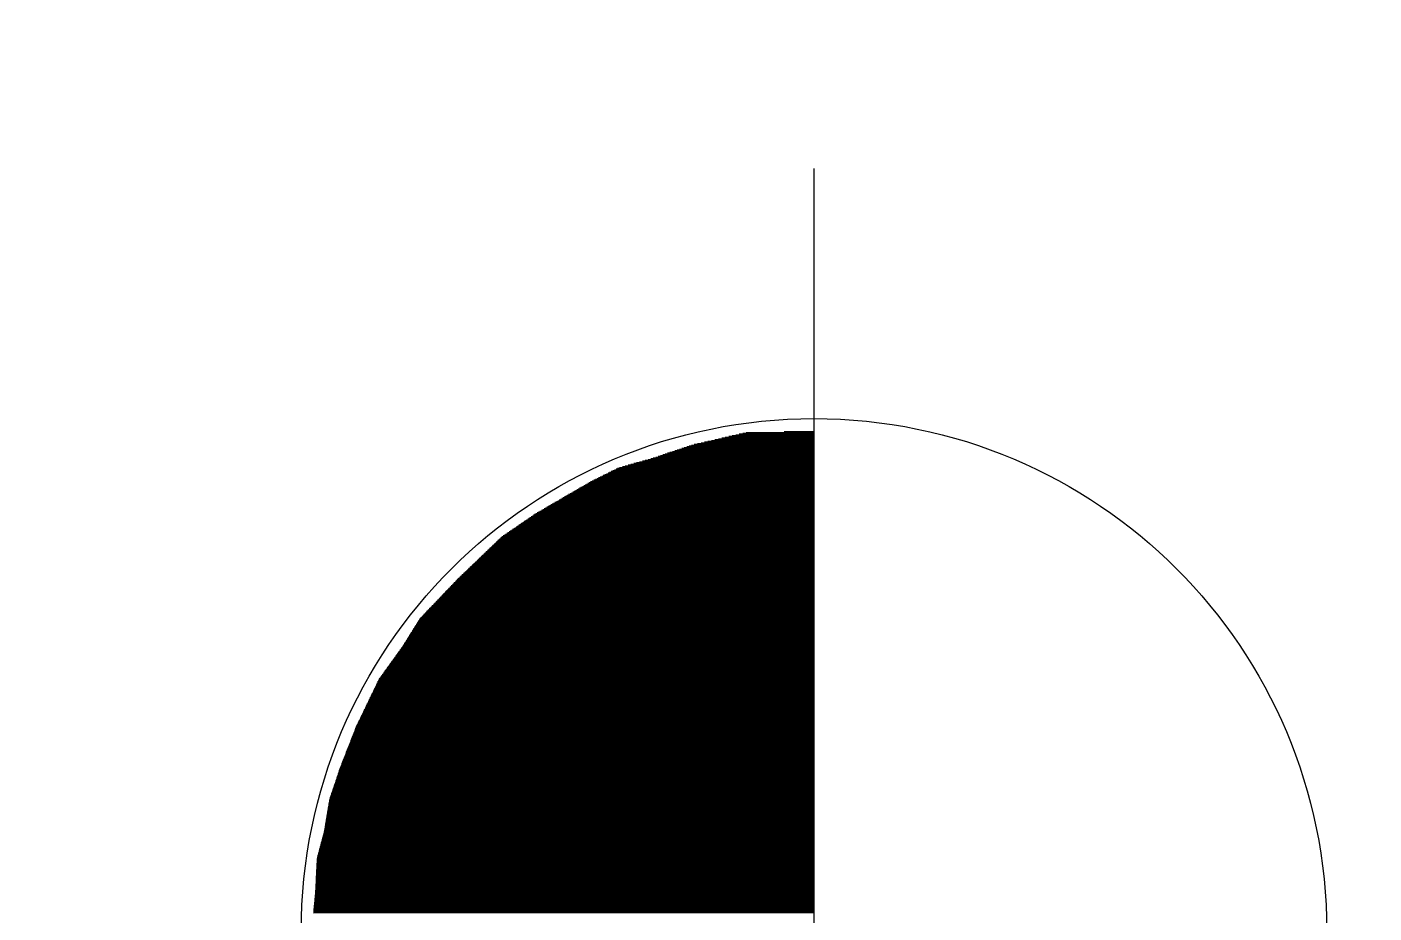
# Model space of a CAD drawing. Header units: millimetres. Extents: x 809 to 8159, y 33 to 4533.
# Drawn here: x 2385.38 to 2417.27, y 3018.6 to 3039.59 of the extents above; entities that cross this region are included whole.
import ezdxf

# ---------------------------------------------------------------- set-up
doc = ezdxf.new("R2010")
doc.units = ezdxf.units.MM
doc.layers.add('cevre kotlar', color=6, linetype='Continuous', lineweight=0)
doc.layers.add('MAHAL', color=6, linetype='Continuous', lineweight=0)
doc.styles.get("Standard").update_dxf_attribs({"font": 'arial.ttf'})

# ---------------------------------------------------------------- blocks, each defined once
blk = doc.blocks.new('K_K')
at = {"layer": 'cevre kotlar', "color": 2, "lineweight": 0}
for p, q in [((-0.0088, 0.0012), (-0.0085, 0.7383)), ((-0.081, 0.4818), (-0.0086, 0.4818)), ((-0.0776, 0.4825), (-0.0086, 0.4825)), ((-0.0743, 0.4833), (-0.0086, 0.4833)), ((-0.0374, 0.4841), (-0.0086, 0.4841)), ((-0.1341, 0.4687), (-0.0086, 0.4687)), ((-0.1317, 0.4695), (-0.0086, 0.4695)), ((-0.1294, 0.4703), (-0.0086, 0.4703)), ((-0.1271, 0.471), (-0.0086, 0.471)), ((-0.1246, 0.4718), (-0.0086, 0.4718)), ((-0.1213, 0.4726), (-0.0086, 0.4726)), ((-0.1179, 0.4733), (-0.0086, 0.4733)), ((-0.1146, 0.4741), (-0.0086, 0.4741)), ((-0.1112, 0.4749), (-0.0086, 0.4749)), ((-0.1079, 0.4756), (-0.0086, 0.4756)), ((-0.1045, 0.4764), (-0.0086, 0.4764)), ((-0.1011, 0.4772), (-0.0086, 0.4772)), ((-0.0978, 0.4779), (-0.0086, 0.4779)), ((-0.0944, 0.4787), (-0.0086, 0.4787)), ((-0.0911, 0.4795), (-0.0086, 0.4795)), ((-0.0877, 0.4802), (-0.0086, 0.4802)), ((-0.0844, 0.481), (-0.0086, 0.481)), ((-0.1745, 0.4557), (-0.0086, 0.4557)), ((-0.1718, 0.4565), (-0.0086, 0.4565)), ((-0.169, 0.4572), (-0.0086, 0.4572)), ((-0.1663, 0.458), (-0.0086, 0.458)), ((-0.164, 0.4588), (-0.0086, 0.4588)), ((-0.1617, 0.4595), (-0.0086, 0.4595)), ((-0.1594, 0.4603), (-0.0086, 0.4603)), ((-0.1571, 0.4611), (-0.0086, 0.4611)), ((-0.1548, 0.4618), (-0.0086, 0.4618)), ((-0.1525, 0.4626), (-0.0086, 0.4626)), ((-0.1502, 0.4634), (-0.0086, 0.4634)), ((-0.1479, 0.4641), (-0.0086, 0.4641)), ((-0.1456, 0.4649), (-0.0086, 0.4649)), ((-0.1433, 0.4657), (-0.0086, 0.4657)), ((-0.141, 0.4664), (-0.0086, 0.4664)), ((-0.1387, 0.4672), (-0.0086, 0.4672)), ((-0.1364, 0.468), (-0.0086, 0.468)), ((-0.2108, 0.4426), (-0.0086, 0.4426)), ((-0.2092, 0.4434), (-0.0086, 0.4434)), ((-0.2077, 0.4442), (-0.0086, 0.4442)), ((-0.2062, 0.4449), (-0.0086, 0.4449)), ((-0.2046, 0.4457), (-0.0086, 0.4457)), ((-0.2031, 0.4465), (-0.0086, 0.4465)), ((-0.2016, 0.4472), (-0.0086, 0.4472)), ((-0.2, 0.448), (-0.0086, 0.448)), ((-0.1985, 0.4488), (-0.0086, 0.4488)), ((-0.1966, 0.4495), (-0.0086, 0.4495)), ((-0.1939, 0.4503), (-0.0086, 0.4503)), ((-0.1911, 0.4511), (-0.0086, 0.4511)), ((-0.1883, 0.4518), (-0.0086, 0.4518)), ((-0.1856, 0.4526), (-0.0086, 0.4526)), ((-0.1828, 0.4534), (-0.0086, 0.4534)), ((-0.1801, 0.4541), (-0.0086, 0.4541)), ((-0.1773, 0.4549), (-0.0086, 0.4549)), ((-0.2352, 0.4296), (-0.0086, 0.4296)), ((-0.2339, 0.4304), (-0.0086, 0.4304)), ((-0.2325, 0.4311), (-0.0086, 0.4311)), ((-0.2312, 0.4319), (-0.0086, 0.4319)), ((-0.2299, 0.4327), (-0.0086, 0.4327)), ((-0.2286, 0.4334), (-0.0086, 0.4334)), ((-0.2273, 0.4342), (-0.0086, 0.4342)), ((-0.2259, 0.435), (-0.0086, 0.435)), ((-0.2246, 0.4357), (-0.0086, 0.4357)), ((-0.223, 0.4365), (-0.0086, 0.4365)), ((-0.2215, 0.4373), (-0.0086, 0.4373)), ((-0.22, 0.438), (-0.0086, 0.438)), ((-0.2184, 0.4388), (-0.0086, 0.4388)), ((-0.2169, 0.4396), (-0.0086, 0.4396)), ((-0.2154, 0.4403), (-0.0086, 0.4403)), ((-0.2138, 0.4411), (-0.0086, 0.4411)), ((-0.2123, 0.4419), (-0.0086, 0.4419)), ((-0.2576, 0.4166), (-0.0086, 0.4166)), ((-0.2563, 0.4173), (-0.0086, 0.4173)), ((-0.255, 0.4181), (-0.0086, 0.4181)), ((-0.2537, 0.4189), (-0.0086, 0.4189)), ((-0.2524, 0.4196), (-0.0086, 0.4196)), ((-0.251, 0.4204), (-0.0086, 0.4204)), ((-0.2497, 0.4212), (-0.0086, 0.4212)), ((-0.2484, 0.4219), (-0.0086, 0.4219)), ((-0.2471, 0.4227), (-0.0086, 0.4227)), ((-0.2458, 0.4235), (-0.0086, 0.4235)), ((-0.2444, 0.4242), (-0.0086, 0.4242)), ((-0.2431, 0.425), (-0.0086, 0.425)), ((-0.2418, 0.4258), (-0.0086, 0.4258)), ((-0.2405, 0.4265), (-0.0086, 0.4265)), ((-0.2391, 0.4273), (-0.0086, 0.4273)), ((-0.2378, 0.4281), (-0.0086, 0.4281)), ((-0.2365, 0.4288), (-0.0086, 0.4288)), ((-0.2787, 0.4043), (-0.0086, 0.4043)), ((-0.2775, 0.405), (-0.0086, 0.405)), ((-0.2761, 0.4058), (-0.0086, 0.4058)), ((-0.2748, 0.4066), (-0.0086, 0.4066)), ((-0.2735, 0.4073), (-0.0086, 0.4073)), ((-0.2722, 0.4081), (-0.0086, 0.4081)), ((-0.2709, 0.4089), (-0.0086, 0.4089)), ((-0.2695, 0.4096), (-0.0086, 0.4096)), ((-0.2682, 0.4104), (-0.0086, 0.4104)), ((-0.2669, 0.4112), (-0.0086, 0.4112)), ((-0.2656, 0.4119), (-0.0086, 0.4119)), ((-0.2643, 0.4127), (-0.0086, 0.4127)), ((-0.2629, 0.4135), (-0.0086, 0.4135)), ((-0.2616, 0.4142), (-0.0086, 0.4142)), ((-0.2603, 0.415), (-0.0086, 0.415)), ((-0.259, 0.4158), (-0.0086, 0.4158)), ((-0.2977, 0.3912), (-0.0086, 0.3912)), ((-0.2966, 0.392), (-0.0086, 0.392)), ((-0.2955, 0.3928), (-0.0086, 0.3928)), ((-0.2944, 0.3935), (-0.0086, 0.3935)), ((-0.2933, 0.3943), (-0.0086, 0.3943)), ((-0.2921, 0.3951), (-0.0086, 0.3951)), ((-0.291, 0.3958), (-0.0086, 0.3958)), ((-0.2899, 0.3966), (-0.0086, 0.3966)), ((-0.2888, 0.3974), (-0.0086, 0.3974)), ((-0.2876, 0.3981), (-0.0086, 0.3981)), ((-0.2865, 0.3989), (-0.0086, 0.3989)), ((-0.2854, 0.3997), (-0.0086, 0.3997)), ((-0.2843, 0.4004), (-0.0086, 0.4004)), ((-0.2832, 0.4012), (-0.0086, 0.4012)), ((-0.282, 0.402), (-0.0086, 0.402)), ((-0.2809, 0.4027), (-0.0086, 0.4027)), ((-0.2798, 0.4035), (-0.0086, 0.4035)), ((-0.315, 0.3782), (-0.0086, 0.3782)), ((-0.3142, 0.379), (-0.0086, 0.379)), ((-0.3134, 0.3797), (-0.0086, 0.3797)), ((-0.3126, 0.3805), (-0.0086, 0.3805)), ((-0.3118, 0.3813), (-0.0086, 0.3813)), ((-0.311, 0.382), (-0.0086, 0.382)), ((-0.3101, 0.3828), (-0.0086, 0.3828)), ((-0.309, 0.3836), (-0.0086, 0.3836)), ((-0.3078, 0.3843), (-0.0086, 0.3843)), ((-0.3067, 0.3851), (-0.0086, 0.3851)), ((-0.3056, 0.3859), (-0.0086, 0.3859)), ((-0.3045, 0.3866), (-0.0086, 0.3866)), ((-0.3033, 0.3874), (-0.0086, 0.3874)), ((-0.3022, 0.3882), (-0.0086, 0.3882)), ((-0.3011, 0.3889), (-0.0086, 0.3889)), ((-0.3, 0.3897), (-0.0086, 0.3897)), ((-0.2989, 0.3905), (-0.0086, 0.3905)), ((-0.3286, 0.3651), (-0.0086, 0.3651)), ((-0.3278, 0.3659), (-0.0086, 0.3659)), ((-0.327, 0.3667), (-0.0086, 0.3667)), ((-0.3262, 0.3674), (-0.0086, 0.3674)), ((-0.3254, 0.3682), (-0.0086, 0.3682)), ((-0.3246, 0.369), (-0.0086, 0.369)), ((-0.3238, 0.3697), (-0.0086, 0.3697)), ((-0.323, 0.3705), (-0.0086, 0.3705)), ((-0.3222, 0.3713), (-0.0086, 0.3713)), ((-0.3214, 0.372), (-0.0086, 0.372)), ((-0.3206, 0.3728), (-0.0086, 0.3728)), ((-0.3198, 0.3736), (-0.0086, 0.3736)), ((-0.319, 0.3743), (-0.0086, 0.3743)), ((-0.3182, 0.3751), (-0.0086, 0.3751)), ((-0.3174, 0.3759), (-0.0086, 0.3759)), ((-0.3166, 0.3766), (-0.0086, 0.3766)), ((-0.3158, 0.3774), (-0.0086, 0.3774)), ((-0.3422, 0.3521), (-0.0086, 0.3521)), ((-0.3414, 0.3529), (-0.0086, 0.3529)), ((-0.3406, 0.3536), (-0.0086, 0.3536)), ((-0.3398, 0.3544), (-0.0086, 0.3544)), ((-0.339, 0.3552), (-0.0086, 0.3552)), ((-0.3382, 0.3559), (-0.0086, 0.3559)), ((-0.3374, 0.3567), (-0.0086, 0.3567)), ((-0.3366, 0.3575), (-0.0086, 0.3575)), ((-0.3358, 0.3582), (-0.0086, 0.3582)), ((-0.335, 0.359), (-0.0086, 0.359)), ((-0.3342, 0.3598), (-0.0086, 0.3598)), ((-0.3334, 0.3605), (-0.0086, 0.3605)), ((-0.3326, 0.3613), (-0.0086, 0.3613)), ((-0.3318, 0.3621), (-0.0086, 0.3621)), ((-0.331, 0.3628), (-0.0086, 0.3628)), ((-0.3302, 0.3636), (-0.0086, 0.3636)), ((-0.3294, 0.3644), (-0.0086, 0.3644)), ((-0.3556, 0.339), (-0.0086, 0.339)), ((-0.3549, 0.3398), (-0.0086, 0.3398)), ((-0.3541, 0.3406), (-0.0086, 0.3406)), ((-0.3534, 0.3414), (-0.0086, 0.3414)), ((-0.3526, 0.3421), (-0.0086, 0.3421)), ((-0.3518, 0.3429), (-0.0086, 0.3429)), ((-0.351, 0.3437), (-0.0086, 0.3437)), ((-0.3502, 0.3444), (-0.0086, 0.3444)), ((-0.3494, 0.3452), (-0.0086, 0.3452)), ((-0.3486, 0.346), (-0.0086, 0.346)), ((-0.3478, 0.3467), (-0.0086, 0.3467)), ((-0.347, 0.3475), (-0.0086, 0.3475)), ((-0.3462, 0.3483), (-0.0086, 0.3483)), ((-0.3454, 0.349), (-0.0086, 0.349)), ((-0.3446, 0.3498), (-0.0086, 0.3498)), ((-0.3438, 0.3506), (-0.0086, 0.3506)), ((-0.343, 0.3513), (-0.0086, 0.3513)), ((-0.3681, 0.326), (-0.0086, 0.326)), ((-0.3673, 0.3268), (-0.0086, 0.3268)), ((-0.3666, 0.3275), (-0.0086, 0.3275)), ((-0.3659, 0.3283), (-0.0086, 0.3283)), ((-0.3651, 0.3291), (-0.0086, 0.3291)), ((-0.3644, 0.3298), (-0.0086, 0.3298)), ((-0.3637, 0.3306), (-0.0086, 0.3306)), ((-0.3629, 0.3314), (-0.0086, 0.3314)), ((-0.3622, 0.3321), (-0.0086, 0.3321)), ((-0.3615, 0.3329), (-0.0086, 0.3329)), ((-0.3607, 0.3337), (-0.0086, 0.3337)), ((-0.36, 0.3344), (-0.0086, 0.3344)), ((-0.3593, 0.3352), (-0.0086, 0.3352)), ((-0.3585, 0.336), (-0.0086, 0.336)), ((-0.3578, 0.3367), (-0.0086, 0.3367)), ((-0.3571, 0.3375), (-0.0086, 0.3375)), ((-0.3563, 0.3383), (-0.0086, 0.3383)), ((-0.3805, 0.313), (-0.0086, 0.313)), ((-0.3798, 0.3137), (-0.0086, 0.3137)), ((-0.379, 0.3145), (-0.0086, 0.3145)), ((-0.3783, 0.3153), (-0.0086, 0.3153)), ((-0.3776, 0.316), (-0.0086, 0.316)), ((-0.3768, 0.3168), (-0.0086, 0.3168)), ((-0.3761, 0.3176), (-0.0086, 0.3176)), ((-0.3754, 0.3183), (-0.0086, 0.3183)), ((-0.3746, 0.3191), (-0.0086, 0.3191)), ((-0.3739, 0.3199), (-0.0086, 0.3199)), ((-0.3732, 0.3206), (-0.0086, 0.3206)), ((-0.3724, 0.3214), (-0.0086, 0.3214)), ((-0.3717, 0.3222), (-0.0086, 0.3222)), ((-0.371, 0.3229), (-0.0086, 0.3229)), ((-0.3703, 0.3237), (-0.0086, 0.3237)), ((-0.3695, 0.3245), (-0.0086, 0.3245)), ((-0.3688, 0.3252), (-0.0086, 0.3252)), ((-0.3918, 0.2999), (-0.0086, 0.2999)), ((-0.3913, 0.3007), (-0.0086, 0.3007)), ((-0.3908, 0.3014), (-0.0086, 0.3014)), ((-0.3903, 0.3022), (-0.0086, 0.3022)), ((-0.3899, 0.303), (-0.0086, 0.303)), ((-0.3893, 0.3038), (-0.0086, 0.3038)), ((-0.3886, 0.3045), (-0.0086, 0.3045)), ((-0.3878, 0.3053), (-0.0086, 0.3053)), ((-0.3871, 0.3061), (-0.0086, 0.3061)), ((-0.3864, 0.3068), (-0.0086, 0.3068)), ((-0.3856, 0.3076), (-0.0086, 0.3076)), ((-0.3849, 0.3084), (-0.0086, 0.3084)), ((-0.3842, 0.3091), (-0.0086, 0.3091)), ((-0.3834, 0.3099), (-0.0086, 0.3099)), ((-0.3827, 0.3107), (-0.0086, 0.3107)), ((-0.382, 0.3114), (-0.0086, 0.3114)), ((-0.3812, 0.3122), (-0.0086, 0.3122)), ((-0.3999, 0.2869), (-0.0086, 0.2869)), ((-0.3995, 0.2876), (-0.0086, 0.2876)), ((-0.399, 0.2884), (-0.0086, 0.2884)), ((-0.3985, 0.2892), (-0.0086, 0.2892)), ((-0.398, 0.2899), (-0.0086, 0.2899)), ((-0.3975, 0.2907), (-0.0086, 0.2907)), ((-0.3971, 0.2915), (-0.0086, 0.2915)), ((-0.3966, 0.2922), (-0.0086, 0.2922)), ((-0.3961, 0.293), (-0.0086, 0.293)), ((-0.3956, 0.2938), (-0.0086, 0.2938)), ((-0.3951, 0.2945), (-0.0086, 0.2945)), ((-0.3947, 0.2953), (-0.0086, 0.2953)), ((-0.3942, 0.2961), (-0.0086, 0.2961)), ((-0.3937, 0.2968), (-0.0086, 0.2968)), ((-0.3932, 0.2976), (-0.0086, 0.2976)), ((-0.3927, 0.2984), (-0.0086, 0.2984)), ((-0.3923, 0.2991), (-0.0086, 0.2991)), ((-0.4083, 0.2738), (-0.0086, 0.2738)), ((-0.4077, 0.2746), (-0.0086, 0.2746)), ((-0.4072, 0.2754), (-0.0086, 0.2754)), ((-0.4067, 0.2761), (-0.0086, 0.2761)), ((-0.4062, 0.2769), (-0.0086, 0.2769)), ((-0.4057, 0.2777), (-0.0086, 0.2777)), ((-0.4052, 0.2784), (-0.0086, 0.2784)), ((-0.4047, 0.2792), (-0.0086, 0.2792)), ((-0.4043, 0.28), (-0.0086, 0.28)), ((-0.4038, 0.2807), (-0.0086, 0.2807)), ((-0.4033, 0.2815), (-0.0086, 0.2815)), ((-0.4028, 0.2823), (-0.0086, 0.2823)), ((-0.4023, 0.283), (-0.0086, 0.283)), ((-0.4019, 0.2838), (-0.0086, 0.2838)), ((-0.4014, 0.2846), (-0.0086, 0.2846)), ((-0.4009, 0.2853), (-0.0086, 0.2853)), ((-0.4004, 0.2861), (-0.0086, 0.2861)), ((-0.4177, 0.2608), (-0.0086, 0.2608)), ((-0.4172, 0.2615), (-0.0086, 0.2615)), ((-0.4166, 0.2623), (-0.0086, 0.2623)), ((-0.4161, 0.2631), (-0.0086, 0.2631)), ((-0.4155, 0.2638), (-0.0086, 0.2638)), ((-0.415, 0.2646), (-0.0086, 0.2646)), ((-0.4144, 0.2654), (-0.0086, 0.2654)), ((-0.4138, 0.2662), (-0.0086, 0.2662)), ((-0.4133, 0.2669), (-0.0086, 0.2669)), ((-0.4127, 0.2677), (-0.0086, 0.2677)), ((-0.4122, 0.2685), (-0.0086, 0.2685)), ((-0.4116, 0.2692), (-0.0086, 0.2692)), ((-0.4111, 0.27), (-0.0086, 0.27)), ((-0.4105, 0.2708), (-0.0086, 0.2708)), ((-0.41, 0.2715), (-0.0086, 0.2715)), ((-0.4094, 0.2723), (-0.0086, 0.2723)), ((-0.4089, 0.2731), (-0.0086, 0.2731)), ((-0.4271, 0.2477), (-0.0086, 0.2477)), ((-0.4266, 0.2485), (-0.0086, 0.2485)), ((-0.426, 0.2493), (-0.0086, 0.2493)), ((-0.4255, 0.25), (-0.0086, 0.25)), ((-0.4249, 0.2508), (-0.0086, 0.2508)), ((-0.4244, 0.2516), (-0.0086, 0.2516)), ((-0.4238, 0.2523), (-0.0086, 0.2523)), ((-0.4233, 0.2531), (-0.0086, 0.2531)), ((-0.4227, 0.2539), (-0.0086, 0.2539)), ((-0.4222, 0.2546), (-0.0086, 0.2546)), ((-0.4216, 0.2554), (-0.0086, 0.2554)), ((-0.4211, 0.2562), (-0.0086, 0.2562)), ((-0.4205, 0.2569), (-0.0086, 0.2569)), ((-0.4199, 0.2577), (-0.0086, 0.2577)), ((-0.4194, 0.2585), (-0.0086, 0.2585)), ((-0.4188, 0.2592), (-0.0086, 0.2592)), ((-0.4183, 0.26), (-0.0086, 0.26)), ((-0.4341, 0.2347), (-0.0086, 0.2347)), ((-0.4337, 0.2355), (-0.0086, 0.2355)), ((-0.4333, 0.2362), (-0.0086, 0.2362)), ((-0.4329, 0.237), (-0.0086, 0.237)), ((-0.4326, 0.2378), (-0.0086, 0.2378)), ((-0.4322, 0.2385), (-0.0086, 0.2385)), ((-0.4318, 0.2393), (-0.0086, 0.2393)), ((-0.4315, 0.2401), (-0.0086, 0.2401)), ((-0.4311, 0.2408), (-0.0086, 0.2408)), ((-0.4307, 0.2416), (-0.0086, 0.2416)), ((-0.4304, 0.2424), (-0.0086, 0.2424)), ((-0.43, 0.2431), (-0.0086, 0.2431)), ((-0.4296, 0.2439), (-0.0086, 0.2439)), ((-0.4293, 0.2447), (-0.0086, 0.2447)), ((-0.4288, 0.2454), (-0.0086, 0.2454)), ((-0.4283, 0.2462), (-0.0086, 0.2462)), ((-0.4277, 0.247), (-0.0086, 0.247)), ((-0.4403, 0.2216), (-0.0086, 0.2216)), ((-0.44, 0.2224), (-0.0086, 0.2224)), ((-0.4396, 0.2232), (-0.0086, 0.2232)), ((-0.4392, 0.2239), (-0.0086, 0.2239)), ((-0.4389, 0.2247), (-0.0086, 0.2247)), ((-0.4385, 0.2255), (-0.0086, 0.2255)), ((-0.4381, 0.2263), (-0.0086, 0.2263)), ((-0.4378, 0.227), (-0.0086, 0.227)), ((-0.4374, 0.2278), (-0.0086, 0.2278)), ((-0.437, 0.2286), (-0.0086, 0.2286)), ((-0.4366, 0.2293), (-0.0086, 0.2293)), ((-0.4363, 0.2301), (-0.0086, 0.2301)), ((-0.4359, 0.2309), (-0.0086, 0.2309)), ((-0.4355, 0.2316), (-0.0086, 0.2316)), ((-0.4352, 0.2324), (-0.0086, 0.2324)), ((-0.4348, 0.2332), (-0.0086, 0.2332)), ((-0.4344, 0.2339), (-0.0086, 0.2339)), ((-0.4466, 0.2086), (-0.0086, 0.2086)), ((-0.4462, 0.2094), (-0.0086, 0.2094)), ((-0.4459, 0.2101), (-0.0086, 0.2101)), ((-0.4455, 0.2109), (-0.0086, 0.2109)), ((-0.4451, 0.2117), (-0.0086, 0.2117)), ((-0.4448, 0.2124), (-0.0086, 0.2124)), ((-0.4444, 0.2132), (-0.0086, 0.2132)), ((-0.444, 0.214), (-0.0086, 0.214)), ((-0.4437, 0.2147), (-0.0086, 0.2147)), ((-0.4433, 0.2155), (-0.0086, 0.2155)), ((-0.4429, 0.2163), (-0.0086, 0.2163)), ((-0.4426, 0.217), (-0.0086, 0.217)), ((-0.4422, 0.2178), (-0.0086, 0.2178)), ((-0.4418, 0.2186), (-0.0086, 0.2186)), ((-0.4414, 0.2193), (-0.0086, 0.2193)), ((-0.4411, 0.2201), (-0.0086, 0.2201)), ((-0.4407, 0.2209), (-0.0086, 0.2209)), ((-0.4526, 0.1956), (-0.0086, 0.1956)), ((-0.4523, 0.1963), (-0.0086, 0.1963)), ((-0.452, 0.1971), (-0.0086, 0.1971)), ((-0.4517, 0.1979), (-0.0086, 0.1979)), ((-0.4514, 0.1986), (-0.0086, 0.1986)), ((-0.4511, 0.1994), (-0.0086, 0.1994)), ((-0.4507, 0.2002), (-0.0086, 0.2002)), ((-0.4503, 0.2009), (-0.0086, 0.2009)), ((-0.4499, 0.2017), (-0.0086, 0.2017)), ((-0.4496, 0.2025), (-0.0086, 0.2025)), ((-0.4492, 0.2032), (-0.0086, 0.2032)), ((-0.4488, 0.204), (-0.0086, 0.204)), ((-0.4485, 0.2048), (-0.0086, 0.2048)), ((-0.4481, 0.2055), (-0.0086, 0.2055)), ((-0.4477, 0.2063), (-0.0086, 0.2063)), ((-0.4474, 0.2071), (-0.0086, 0.2071)), ((-0.447, 0.2078), (-0.0086, 0.2078)), ((-0.4577, 0.1825), (-0.0086, 0.1825)), ((-0.4574, 0.1833), (-0.0086, 0.1833)), ((-0.4571, 0.184), (-0.0086, 0.184)), ((-0.4568, 0.1848), (-0.0086, 0.1848)), ((-0.4565, 0.1856), (-0.0086, 0.1856)), ((-0.4562, 0.1863), (-0.0086, 0.1863)), ((-0.4559, 0.1871), (-0.0086, 0.1871)), ((-0.4556, 0.1879), (-0.0086, 0.1879)), ((-0.4553, 0.1887), (-0.0086, 0.1887)), ((-0.455, 0.1894), (-0.0086, 0.1894)), ((-0.4547, 0.1902), (-0.0086, 0.1902)), ((-0.4544, 0.191), (-0.0086, 0.191)), ((-0.4541, 0.1917), (-0.0086, 0.1917)), ((-0.4538, 0.1925), (-0.0086, 0.1925)), ((-0.4535, 0.1933), (-0.0086, 0.1933)), ((-0.4532, 0.194), (-0.0086, 0.194)), ((-0.4529, 0.1948), (-0.0086, 0.1948)), ((-0.4628, 0.1695), (-0.0086, 0.1695)), ((-0.4625, 0.1702), (-0.0086, 0.1702)), ((-0.4622, 0.171), (-0.0086, 0.171)), ((-0.4619, 0.1718), (-0.0086, 0.1718)), ((-0.4616, 0.1725), (-0.0086, 0.1725)), ((-0.4613, 0.1733), (-0.0086, 0.1733)), ((-0.461, 0.1741), (-0.0086, 0.1741)), ((-0.4607, 0.1748), (-0.0086, 0.1748)), ((-0.4604, 0.1756), (-0.0086, 0.1756)), ((-0.4601, 0.1764), (-0.0086, 0.1764)), ((-0.4598, 0.1771), (-0.0086, 0.1771)), ((-0.4595, 0.1779), (-0.0086, 0.1779)), ((-0.4592, 0.1787), (-0.0086, 0.1787)), ((-0.4589, 0.1794), (-0.0086, 0.1794)), ((-0.4586, 0.1802), (-0.0086, 0.1802)), ((-0.4583, 0.181), (-0.0086, 0.181)), ((-0.458, 0.1817), (-0.0086, 0.1817)), ((-0.4678, 0.1564), (-0.0086, 0.1564)), ((-0.4675, 0.1572), (-0.0086, 0.1572)), ((-0.4672, 0.158), (-0.0086, 0.158)), ((-0.467, 0.1587), (-0.0086, 0.1587)), ((-0.4667, 0.1595), (-0.0086, 0.1595)), ((-0.4664, 0.1603), (-0.0086, 0.1603)), ((-0.4661, 0.161), (-0.0086, 0.161)), ((-0.4658, 0.1618), (-0.0086, 0.1618)), ((-0.4655, 0.1626), (-0.0086, 0.1626)), ((-0.4652, 0.1633), (-0.0086, 0.1633)), ((-0.4649, 0.1641), (-0.0086, 0.1641)), ((-0.4646, 0.1649), (-0.0086, 0.1649)), ((-0.4643, 0.1656), (-0.0086, 0.1656)), ((-0.464, 0.1664), (-0.0086, 0.1664)), ((-0.4637, 0.1672), (-0.0086, 0.1672)), ((-0.4634, 0.1679), (-0.0086, 0.1679)), ((-0.4631, 0.1687), (-0.0086, 0.1687)), ((-0.4721, 0.1434), (-0.0086, 0.1434)), ((-0.4718, 0.1441), (-0.0086, 0.1441)), ((-0.4716, 0.1449), (-0.0086, 0.1449)), ((-0.4713, 0.1457), (-0.0086, 0.1457)), ((-0.4711, 0.1464), (-0.0086, 0.1464)), ((-0.4708, 0.1472), (-0.0086, 0.1472)), ((-0.4706, 0.148), (-0.0086, 0.148)), ((-0.4703, 0.1487), (-0.0086, 0.1487)), ((-0.4701, 0.1495), (-0.0086, 0.1495)), ((-0.4698, 0.1503), (-0.0086, 0.1503)), ((-0.4695, 0.1511), (-0.0086, 0.1511)), ((-0.4693, 0.1518), (-0.0086, 0.1518)), ((-0.469, 0.1526), (-0.0086, 0.1526)), ((-0.4688, 0.1534), (-0.0086, 0.1534)), ((-0.4685, 0.1541), (-0.0086, 0.1541)), ((-0.4683, 0.1549), (-0.0086, 0.1549)), ((-0.468, 0.1557), (-0.0086, 0.1557)), ((-0.4765, 0.1303), (-0.0086, 0.1303)), ((-0.4762, 0.1311), (-0.0086, 0.1311)), ((-0.4759, 0.1319), (-0.0086, 0.1319)), ((-0.4757, 0.1326), (-0.0086, 0.1326)), ((-0.4754, 0.1334), (-0.0086, 0.1334)), ((-0.4752, 0.1342), (-0.0086, 0.1342)), ((-0.4749, 0.1349), (-0.0086, 0.1349)), ((-0.4747, 0.1357), (-0.0086, 0.1357)), ((-0.4744, 0.1365), (-0.0086, 0.1365)), ((-0.4741, 0.1372), (-0.0086, 0.1372)), ((-0.4739, 0.138), (-0.0086, 0.138)), ((-0.4736, 0.1388), (-0.0086, 0.1388)), ((-0.4734, 0.1395), (-0.0086, 0.1395)), ((-0.4731, 0.1403), (-0.0086, 0.1403)), ((-0.4729, 0.1411), (-0.0086, 0.1411)), ((-0.4726, 0.1418), (-0.0086, 0.1418)), ((-0.4724, 0.1426), (-0.0086, 0.1426)), ((-0.4789, 0.1173), (-0.0086, 0.1173)), ((-0.4788, 0.1181), (-0.0086, 0.1181)), ((-0.4787, 0.1188), (-0.0086, 0.1188)), ((-0.4786, 0.1196), (-0.0086, 0.1196)), ((-0.4784, 0.1204), (-0.0086, 0.1204)), ((-0.4783, 0.1211), (-0.0086, 0.1211)), ((-0.4782, 0.1219), (-0.0086, 0.1219)), ((-0.478, 0.1227), (-0.0086, 0.1227)), ((-0.4779, 0.1234), (-0.0086, 0.1234)), ((-0.4778, 0.1242), (-0.0086, 0.1242)), ((-0.4777, 0.125), (-0.0086, 0.125)), ((-0.4775, 0.1257), (-0.0086, 0.1257)), ((-0.4774, 0.1265), (-0.0086, 0.1265)), ((-0.4773, 0.1273), (-0.0086, 0.1273)), ((-0.4772, 0.128), (-0.0086, 0.128)), ((-0.477, 0.1288), (-0.0086, 0.1288)), ((-0.4767, 0.1296), (-0.0086, 0.1296)), ((-0.4811, 0.1042), (-0.0086, 0.1042)), ((-0.481, 0.105), (-0.0086, 0.105)), ((-0.4809, 0.1058), (-0.0086, 0.1058)), ((-0.4807, 0.1065), (-0.0086, 0.1065)), ((-0.4806, 0.1073), (-0.0086, 0.1073)), ((-0.4805, 0.1081), (-0.0086, 0.1081)), ((-0.4804, 0.1088), (-0.0086, 0.1088)), ((-0.4802, 0.1096), (-0.0086, 0.1096)), ((-0.4801, 0.1104), (-0.0086, 0.1104)), ((-0.48, 0.1111), (-0.0086, 0.1111)), ((-0.4798, 0.1119), (-0.0086, 0.1119)), ((-0.4797, 0.1127), (-0.0086, 0.1127)), ((-0.4796, 0.1135), (-0.0086, 0.1135)), ((-0.4795, 0.1142), (-0.0086, 0.1142)), ((-0.4793, 0.115), (-0.0086, 0.115)), ((-0.4792, 0.1158), (-0.0086, 0.1158)), ((-0.4791, 0.1165), (-0.0086, 0.1165)), ((-0.4839, 0.0912), (-0.0086, 0.0912)), ((-0.4837, 0.092), (-0.0086, 0.092)), ((-0.4835, 0.0927), (-0.0086, 0.0927)), ((-0.4833, 0.0935), (-0.0086, 0.0935)), ((-0.4831, 0.0943), (-0.0086, 0.0943)), ((-0.4829, 0.095), (-0.0086, 0.095)), ((-0.4827, 0.0958), (-0.0086, 0.0958)), ((-0.4825, 0.0966), (-0.0086, 0.0966)), ((-0.4823, 0.0973), (-0.0086, 0.0973)), ((-0.4821, 0.0981), (-0.0086, 0.0981)), ((-0.482, 0.0989), (-0.0086, 0.0989)), ((-0.4819, 0.0996), (-0.0086, 0.0996)), ((-0.4818, 0.1004), (-0.0086, 0.1004)), ((-0.4816, 0.1012), (-0.0086, 0.1012)), ((-0.4815, 0.1019), (-0.0086, 0.1019)), ((-0.4814, 0.1027), (-0.0086, 0.1027)), ((-0.4812, 0.1035), (-0.0086, 0.1035)), ((-0.4874, 0.0782), (-0.0086, 0.0782)), ((-0.4872, 0.0789), (-0.0086, 0.0789)), ((-0.487, 0.0797), (-0.0086, 0.0797)), ((-0.4868, 0.0805), (-0.0086, 0.0805)), ((-0.4866, 0.0812), (-0.0086, 0.0812)), ((-0.4864, 0.082), (-0.0086, 0.082)), ((-0.4862, 0.0828), (-0.0086, 0.0828)), ((-0.486, 0.0835), (-0.0086, 0.0835)), ((-0.4858, 0.0843), (-0.0086, 0.0843)), ((-0.4856, 0.0851), (-0.0086, 0.0851)), ((-0.4854, 0.0858), (-0.0086, 0.0858)), ((-0.4852, 0.0866), (-0.0086, 0.0866)), ((-0.4849, 0.0874), (-0.0086, 0.0874)), ((-0.4847, 0.0881), (-0.0086, 0.0881)), ((-0.4845, 0.0889), (-0.0086, 0.0889)), ((-0.4843, 0.0897), (-0.0086, 0.0897)), ((-0.4841, 0.0904), (-0.0086, 0.0904)), ((-0.4894, 0.0666), (-0.0086, 0.0666)), ((-0.4894, 0.0659), (-0.0086, 0.0659)), ((-0.4894, 0.0651), (-0.0086, 0.0651)), ((-0.4893, 0.0682), (-0.0086, 0.0682)), ((-0.4893, 0.0674), (-0.0086, 0.0674)), ((-0.4892, 0.0705), (-0.0086, 0.0705)), ((-0.4892, 0.0697), (-0.0086, 0.0697)), ((-0.4892, 0.0689), (-0.0086, 0.0689)), ((-0.4891, 0.0712), (-0.0086, 0.0712)), ((-0.489, 0.072), (-0.0086, 0.072)), ((-0.4888, 0.0728), (-0.0086, 0.0728)), ((-0.4886, 0.0735), (-0.0086, 0.0735)), ((-0.4884, 0.0743), (-0.0086, 0.0743)), ((-0.4882, 0.0751), (-0.0086, 0.0751)), ((-0.488, 0.0759), (-0.0086, 0.0759)), ((-0.4878, 0.0766), (-0.0086, 0.0766)), ((-0.4876, 0.0774), (-0.0086, 0.0774)), ((-0.4901, 0.0528), (-0.0086, 0.0528)), ((-0.49, 0.0544), (-0.0086, 0.0544)), ((-0.49, 0.0536), (-0.0086, 0.0536)), ((-0.4899, 0.0567), (-0.0086, 0.0567)), ((-0.4899, 0.0559), (-0.0086, 0.0559)), ((-0.4899, 0.0551), (-0.0086, 0.0551)), ((-0.4898, 0.0582), (-0.0086, 0.0582)), ((-0.4898, 0.0574), (-0.0086, 0.0574)), ((-0.4897, 0.0605), (-0.0086, 0.0605)), ((-0.4897, 0.0597), (-0.0086, 0.0597)), ((-0.4897, 0.059), (-0.0086, 0.059)), ((-0.4896, 0.0628), (-0.0086, 0.0628)), ((-0.4896, 0.062), (-0.0086, 0.062)), ((-0.4896, 0.0613), (-0.0086, 0.0613)), ((-0.4895, 0.0643), (-0.0086, 0.0643)), ((-0.4895, 0.0636), (-0.0086, 0.0636)), ((-0.4907, 0.0406), (-0.0086, 0.0406)), ((-0.4907, 0.0398), (-0.0086, 0.0398)), ((-0.4906, 0.0421), (-0.0086, 0.0421)), ((-0.4906, 0.0413), (-0.0086, 0.0413)), ((-0.4905, 0.0444), (-0.0086, 0.0444)), ((-0.4905, 0.0436), (-0.0086, 0.0436)), ((-0.4905, 0.0429), (-0.0086, 0.0429)), ((-0.4904, 0.0467), (-0.0086, 0.0467)), ((-0.4904, 0.0459), (-0.0086, 0.0459)), ((-0.4904, 0.0452), (-0.0086, 0.0452)), ((-0.4903, 0.0482), (-0.0086, 0.0482)), ((-0.4903, 0.0475), (-0.0086, 0.0475)), ((-0.4902, 0.0505), (-0.0086, 0.0505)), ((-0.4902, 0.0498), (-0.0086, 0.0498)), ((-0.4902, 0.049), (-0.0086, 0.049)), ((-0.4901, 0.0521), (-0.0086, 0.0521)), ((-0.4901, 0.0513), (-0.0086, 0.0513)), ((-0.4919, 0.0267), (-0.0086, 0.0267)), ((-0.4918, 0.0275), (-0.0086, 0.0275)), ((-0.4917, 0.029), (-0.0086, 0.029)), ((-0.4917, 0.0283), (-0.0086, 0.0283)), ((-0.4916, 0.0298), (-0.0086, 0.0298)), ((-0.4915, 0.0306), (-0.0086, 0.0306)), ((-0.4914, 0.0321), (-0.0086, 0.0321)), ((-0.4914, 0.0313), (-0.0086, 0.0313)), ((-0.4913, 0.0329), (-0.0086, 0.0329)), ((-0.4912, 0.0336), (-0.0086, 0.0336)), ((-0.4911, 0.0344), (-0.0086, 0.0344)), ((-0.491, 0.036), (-0.0086, 0.036)), ((-0.491, 0.0352), (-0.0086, 0.0352)), ((-0.4909, 0.0367), (-0.0086, 0.0367)), ((-0.4908, 0.0383), (-0.0086, 0.0383)), ((-0.4908, 0.0375), (-0.0086, 0.0375)), ((-0.4907, 0.039), (-0.0086, 0.039)), ((-0.4925, 0.0206), (-0.0086, 0.0206)), ((-0.4925, 0.0198), (-0.0086, 0.0198)), ((-0.4925, 0.0191), (-0.0086, 0.0191)), ((-0.4924, 0.0221), (-0.0086, 0.0221)), ((-0.4924, 0.0214), (-0.0086, 0.0214)), ((-0.4923, 0.0229), (-0.0086, 0.0229)), ((-0.4922, 0.0237), (-0.0086, 0.0237)), ((-0.4921, 0.0244), (-0.0086, 0.0244)), ((-0.492, 0.026), (-0.0086, 0.026)), ((-0.492, 0.0252), (-0.0086, 0.0252))]:
    blk.add_line(p, q, dxfattribs=at)
blk.add_circle((-0.0088, 0.0012), 0.4954, dxfattribs=at)

msp = doc.modelspace()

# ---------------------------------------------------------------- block references
at = {"layer": 'cevre kotlar', "xscale": 24.49999999999999, "yscale": 24.49999999999999, "zscale": 24.49999999999999, "rotation": 0.009778997462988104}
msp.add_blockref('K_K', (2404.224, 3018.147), dxfattribs=at)

# ---------------------------------------------------------------- texts
at = {"layer": 'MAHAL', "insert": (2186.483, 3084.117), "char_height": 15, "attachment_point": 1}
msp.add_mtext_dynamic_manual_height_columns('\\pi132.36514;{\\fTrebuchet MS|b0|i0|c162|p34;B103\\P\\pi66.57221;YANGIN MERDİVENİ\\P\\pi116.33483;13.65m²\\P\\pi96.08721;\\fArial|b1|i0|c162|p34;\\H0.7619x;DÖŞ:\\fArial|b0|i0|c162|p34; MERMER\\P\\pi84.3487;\\fArial|b1|i0|c162|p34;DUV: \\fTrebuchet MS|b1|i0|c162|p34; SIVA\\fArial|b0|i0|c162|p34;+ BOYA\\P\\pi110.82109;\\fArial|b1|i0|c162|p34;TAV: \\fArial|b0|i0|c162|p34;BRÜT}', width=306.12421, gutter_width=1, heights=[0], dxfattribs=at)

doc.saveas('drawing.dxf')
